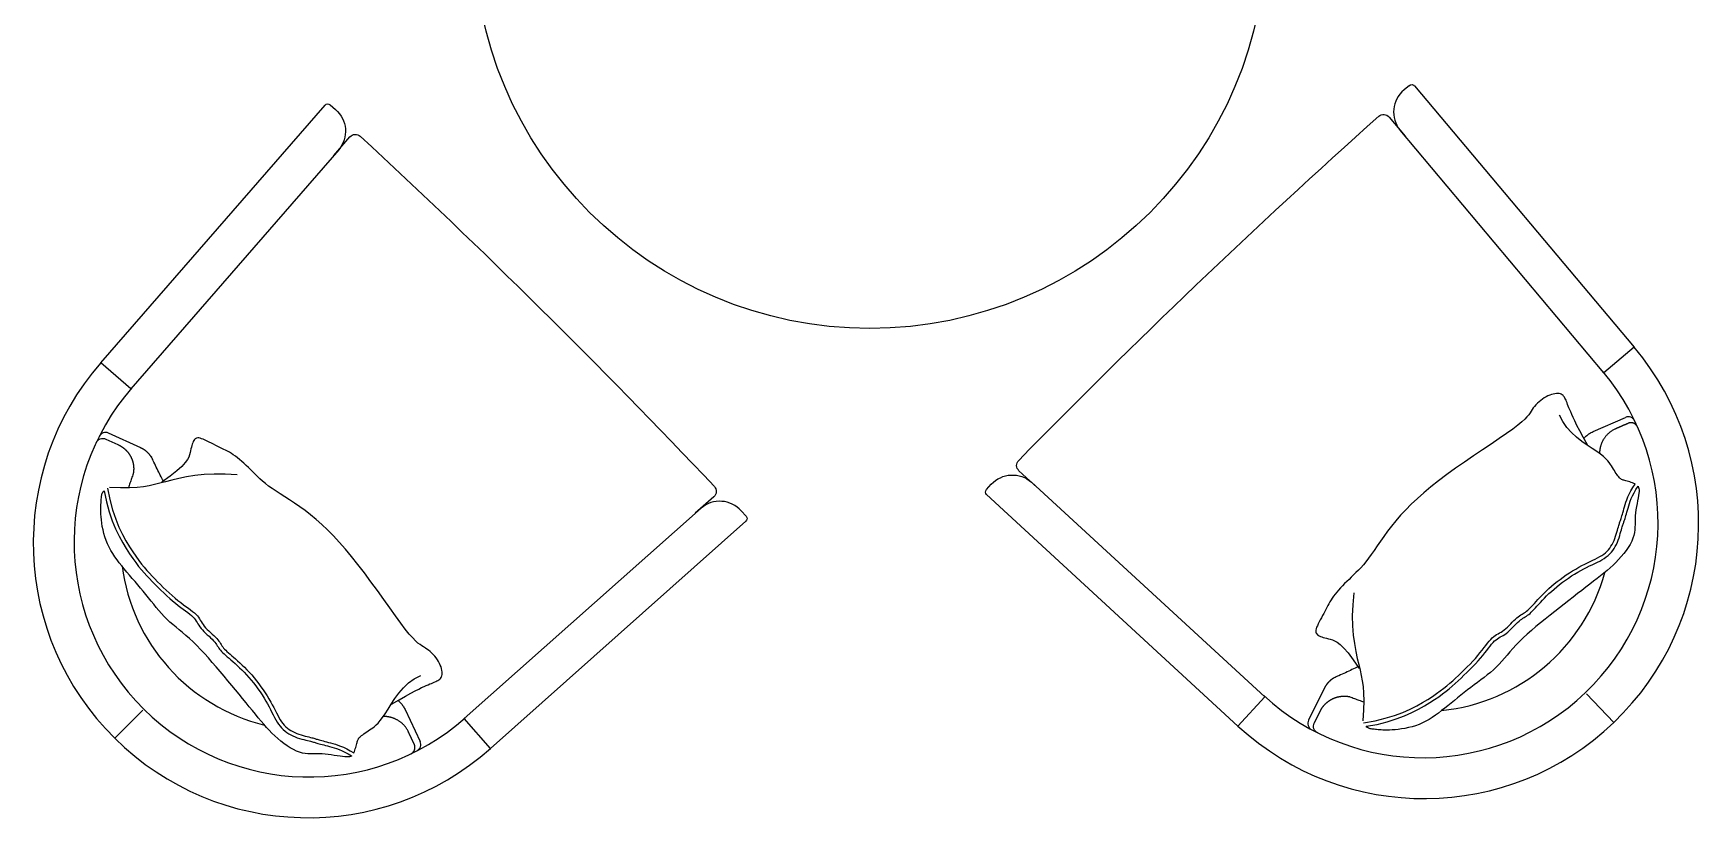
# Model space of a CAD drawing. Header units: millimetres. Extents: x -18512 to 101824, y -95768 to 52898.
# Drawn here: x -10840 to -8968, y 278 to 1160 of the extents above; entities that cross this region are included whole.
import ezdxf

# ---------------------------------------------------------------- set-up
doc = ezdxf.new("R2010")
doc.units = ezdxf.units.MM
doc.header["$LTSCALE"] = 25
doc.layers.add('1547 I-StB-p-00-GA$0$WD-FURNITURE', color=1, linetype='Continuous')

msp = doc.modelspace()

# ---------------------------------------------------------------- linework, layer by layer
at = {"layer": '1547 I-StB-p-00-GA$0$WD-FURNITURE', "linetype": 'Continuous'}
msp.add_line((-10496.5, 1029.1), (-10496.4, 1029.1), dxfattribs=at)
at = {"layer": '1547 I-StB-p-00-GA$0$WD-FURNITURE'}
for p, q in [((-9086.8, 712.4), (-9050.4, 728.4)), ((-10718.8, 694.1), (-10754.9, 710.7)), ((-9388.9, 423.8), (-9406.5, 388.2)), ((-9094.2, 417.7), (-9063.4, 385.5)), ((-10716.6, 399.4), (-10748, 367.7)), ((-10421.8, 400.2), (-10404.8, 364.3))]:
    msp.add_line(p, q, dxfattribs=at)
for points in [[(-9293.1, 1101.6), (-9293.1, 1101.6), (-9299.2, 1096.5, 0.407734), (-9303.7, 1051.3)], [(-9293.1, 1101.6, -0.414214), (-9287.4, 1101.1), (-9040.4, 807.2)], [(-10763.8, 789.8), (-10511.7, 1079.4, -0.414214), (-10506, 1079.8)], [(-10506, 1079.8), (-10506, 1079.8), (-10499.9, 1074.5, -0.407734), (-10496.3, 1029.3)], [(-9711.3, 649.6), (-9731.9, 668.5, -0.423323), (-9732.2, 680.1, -0.016951), (-9327.5, 1066.9, -0.423327), (-9315.9, 1066), (-9298, 1044.6)], [(-9717.8, 655.6), (-9455.6, 414.3), (-9485.8, 381.5, 0.93783), (-9040.4, 807.2), (-9074.5, 778.5), (-9303.7, 1051.3)], [(-10502, 1022.7), (-10483.7, 1043.8, -0.423323), (-10472.1, 1044.4, -0.016951), (-10074.2, 650.7, -0.423327), (-10074.8, 639.1), (-10095.7, 620.6)], [(-10496.3, 1029.3), (-10730.1, 760.5), (-10763.8, 789.8, 0.93783), (-10325.8, 356.4), (-10355.4, 389.8), (-10089.1, 626.4)], [(-10768.9, 699.9, -0.422618), (-10758.1, 704.1), (-10744.7, 698), (-10743.8, 697.6)], [(-9768.5, 647.3), (-9768.5, 647.3), (-9763, 653.2, -0.407734), (-9717.8, 655.6)], [(-9485.8, 381.5), (-9768.2, 641.6, -0.414214), (-9768.5, 647.3)], [(-10038.5, 617.3), (-10038.5, 617.3), (-10043.9, 623.3, 0.407734), (-10089.1, 626.4)], [(-10038.5, 617.3, -0.414214), (-10038.9, 611.6), (-10325.8, 356.4)], [(-9396.1, 373.8, -0.422618), (-9400, 384.8), (-9393.5, 398), (-9393.1, 398.8)]]:
    msp.add_lwpolyline(points, format="xyb", dxfattribs=at)
for points in [[(-9093, 697.5), (-9097.7, 706.2), (-9101.6, 713.4), (-9104.8, 719.4), (-9107.3, 724.4), (-9109.2, 728.4), (-9110.7, 731.7), (-9111.9, 734.5), (-9112.9, 736.9), (-9113.8, 739.1), (-9114.6, 741.1), (-9115.3, 742.9), (-9115.9, 744.7), (-9116.5, 746.2), (-9117.1, 747.7), (-9117.7, 749), (-9118.4, 750.2), (-9119, 751.3), (-9119.8, 752.3), (-9120.5, 753.2), (-9121.4, 753.9), (-9122.4, 754.5), (-9123.5, 755), (-9124.8, 755.3), (-9126.2, 755.4), (-9127.8, 755.3), (-9129.6, 755.1), (-9131.4, 754.7), (-9133.4, 754.1), (-9135.4, 753.4), (-9137.4, 752.5), (-9139.5, 751.5), (-9141.6, 750.3), (-9143.6, 748.9), (-9145.5, 747.5), (-9147.4, 745.9), (-9149.2, 744.3), (-9150.9, 742.5), (-9152.4, 740.8), (-9153.9, 739), (-9155.2, 737.2), (-9156.4, 735.4), (-9157.6, 733.5), (-9159.1, 731.4), (-9161, 729.1), (-9163.5, 726.4), (-9166.9, 723.3), (-9171.3, 719.6), (-9176.9, 715.3), (-9183.9, 710.3), (-9192.1, 704.7), (-9201.2, 698.5), (-9210.9, 692), (-9221.1, 685.2), (-9231.3, 678.2), (-9241.5, 671.2), (-9251.2, 664.1), (-9260.3, 657.2), (-9268.9, 650.5), (-9276.8, 643.8), (-9284.1, 637.3), (-9291, 630.9), (-9297.2, 624.6), (-9303, 618.4), (-9308.4, 612.3), (-9313.3, 606.3), (-9317.8, 600.4), (-9322, 594.7), (-9325.8, 589.2), (-9329.4, 583.9), (-9332.8, 579), (-9336, 574.3), (-9339, 570.1), (-9342, 566.2), (-9344.9, 562.7), (-9347.8, 559.5), (-9350.5, 556.6), (-9353.2, 553.9), (-9355.9, 551.3), (-9358.5, 548.8), (-9361, 546.4), (-9363.5, 544), (-9366, 541.6), (-9368.3, 539.1), (-9370.6, 536.8), (-9372.8, 534.4), (-9374.8, 532.1), (-9376.7, 529.8), (-9378.4, 527.6), (-9379.9, 525.4), (-9381.2, 523.2), (-9382.5, 521.1), (-9383.6, 519), (-9384.7, 516.9), (-9385.8, 514.8), (-9386.9, 512.6), (-9388.1, 510.3), (-9389.3, 508), (-9390.7, 505.6), (-9392, 503.2), (-9393.3, 500.9), (-9394.5, 498.6), (-9395.7, 496.4), (-9396.6, 494.3), (-9397.4, 492.5), (-9397.9, 490.8), (-9398.3, 489.3), (-9398.4, 488), (-9398.2, 486.9), (-9397.9, 485.9), (-9397.3, 485), (-9396.6, 484.2), (-9395.6, 483.5), (-9394.4, 482.9), (-9393.1, 482.3), (-9391.6, 481.7), (-9389.9, 481.2), (-9388.1, 480.7), (-9386.2, 480.1), (-9384.1, 479.6), (-9382, 479.1), (-9379.7, 478.4), (-9377.2, 477.4), (-9374.3, 475.8), (-9371, 473.1), (-9366.9, 469.2), (-9362.1, 463.6), (-9356.4, 456.1), (-9349.6, 446.3)], [(-9344.6, 385), (-9331.7, 387.3), (-9320.2, 390.2), (-9309.8, 393.3), (-9300.5, 396.8), (-9292.2, 400.5), (-9284.8, 404.2), (-9278.3, 407.9), (-9272.4, 411.4), (-9267.2, 414.8), (-9262.6, 418), (-9258.4, 421), (-9254.6, 423.9), (-9251.1, 426.8), (-9247.7, 429.6), (-9244.5, 432.5), (-9241.3, 435.4), (-9238, 438.4), (-9234.7, 441.5), (-9231.5, 444.7), (-9228.2, 447.9), (-9225, 451.2), (-9222, 454.4), (-9219, 457.6), (-9216.3, 460.7), (-9213.8, 463.8), (-9211.4, 466.7), (-9209.3, 469.6), (-9207.2, 472.2), (-9205.3, 474.7), (-9203.5, 476.9), (-9201.8, 478.9), (-9200.1, 480.6), (-9198.4, 482.1), (-9196.8, 483.3), (-9195.1, 484.3), (-9193.5, 485.3), (-9191.8, 486.2), (-9190.1, 487.1), (-9188.4, 488.2), (-9186.6, 489.5), (-9184.8, 491), (-9183, 492.7), (-9181.1, 494.5), (-9179.3, 496.3), (-9177.5, 498.2), (-9175.7, 500), (-9174, 501.7), (-9172.4, 503.2), (-9170.8, 504.4), (-9169.4, 505.5), (-9168, 506.4), (-9166.6, 507.2), (-9165.3, 508), (-9164, 508.7), (-9162.8, 509.6), (-9161.5, 510.5), (-9160.2, 511.6), (-9158.8, 512.9), (-9157.4, 514.3), (-9155.9, 515.8), (-9154.3, 517.5), (-9152.6, 519.4), (-9150.8, 521.4), (-9148.8, 523.6), (-9146.6, 525.9), (-9144.3, 528.3), (-9141.8, 530.8), (-9139.1, 533.4), (-9136.3, 536), (-9133.3, 538.6), (-9130.3, 541.3), (-9127.1, 543.9), (-9123.7, 546.4), (-9120.3, 548.9), (-9116.8, 551.4), (-9113.3, 553.7), (-9109.7, 555.9), (-9106.2, 558), (-9102.7, 560), (-9099.4, 561.8), (-9096.1, 563.5), (-9092.9, 565), (-9089.9, 566.5), (-9087, 567.9), (-9084.2, 569.2), (-9081.6, 570.5), (-9079.2, 571.9), (-9076.9, 573.3), (-9074.8, 574.8), (-9072.8, 576.3), (-9071, 578), (-9069.4, 579.7), (-9067.9, 581.5), (-9066.6, 583.5), (-9065.3, 585.6), (-9064.2, 587.7), (-9063.1, 590.1), (-9062.2, 592.4), (-9061.4, 594.8), (-9060.6, 597.2), (-9060, 599.5), (-9059.4, 601.7), (-9058.8, 603.6), (-9058.3, 605.4), (-9057.9, 606.8), (-9057.5, 608.1), (-9057.2, 609.1), (-9056.9, 610.1), (-9056.6, 610.9), (-9056.3, 611.8), (-9055.9, 612.7), (-9055.6, 613.7), (-9055.2, 614.9), (-9054.8, 616.3), (-9054.3, 617.8), (-9053.8, 619.5), (-9053.3, 621.3), (-9052.7, 623.3), (-9052.1, 625.5), (-9051.4, 627.9), (-9050.7, 630.4), (-9049.8, 633), (-9048.8, 635.9), (-9047.6, 639), (-9046.1, 642.3), (-9044.3, 645.8), (-9042.1, 649.5), (-9039.5, 653.5), (-9039.7, 653.6), (-9041.1, 654.3), (-9042.6, 654.8), (-9044.1, 655.4), (-9045.6, 655.9), (-9047.1, 656.3), (-9048.5, 656.8), (-9049.9, 657.1), (-9051, 657.4), (-9052.1, 657.7), (-9053, 658), (-9053.8, 658.3), (-9054.6, 658.7), (-9055.4, 659.2), (-9056.2, 659.8), (-9057, 660.6), (-9057.9, 661.6), (-9058.8, 662.7), (-9059.8, 664), (-9060.8, 665.5), (-9061.8, 667), (-9062.8, 668.6), (-9063.9, 670.3), (-9064.9, 672.1), (-9065.9, 673.8), (-9067.1, 675.6), (-9068.5, 677.6), (-9070.2, 679.6), (-9072.3, 681.9), (-9075, 684.3), (-9078.4, 687.1), (-9082.6, 690.1), (-9087.6, 693.4), (-9093.2, 697.2), (-9099.2, 701.4), (-9105.2, 706.1), (-9111, 711.3), (-9116.3, 717.2), (-9120.8, 723.8), (-9124.3, 731.1)], [(-10436.9, 405.9), (-10428.4, 410.9), (-10421.2, 415), (-10415.3, 418.3), (-10410.5, 421), (-10406.5, 423.1), (-10403.2, 424.7), (-10400.5, 426), (-10398.1, 427), (-10396, 427.9), (-10394, 428.8), (-10392.1, 429.5), (-10390.4, 430.2), (-10388.9, 430.9), (-10387.4, 431.5), (-10386.1, 432.2), (-10384.9, 432.8), (-10383.9, 433.5), (-10382.9, 434.3), (-10382, 435.1), (-10381.3, 436), (-10380.8, 437), (-10380.3, 438.1), (-10380.1, 439.4), (-10380, 440.8), (-10380.1, 442.4), (-10380.4, 444.1), (-10380.8, 446), (-10381.4, 447.9), (-10382.2, 449.9), (-10383.2, 451.9), (-10384.3, 454), (-10385.5, 456), (-10386.9, 458), (-10388.4, 459.9), (-10390, 461.7), (-10391.7, 463.4), (-10393.5, 465.1), (-10395.3, 466.6), (-10397.2, 468), (-10399, 469.2), (-10400.9, 470.4), (-10402.8, 471.5), (-10404.9, 473), (-10407.3, 474.8), (-10410, 477.3), (-10413.2, 480.5), (-10417, 484.9), (-10421.5, 490.4), (-10426.7, 497.2), (-10432.5, 505.3), (-10438.9, 514.2), (-10445.7, 523.7), (-10452.8, 533.7), (-10460.1, 543.7), (-10467.4, 553.7), (-10474.7, 563.2), (-10481.8, 572.1), (-10488.8, 580.5), (-10495.7, 588.2), (-10502.4, 595.4), (-10509, 602), (-10515.5, 608.1), (-10521.8, 613.7), (-10528.1, 618.9), (-10534.2, 623.6), (-10540.2, 628), (-10546.1, 632), (-10551.7, 635.7), (-10557, 639.1), (-10562.1, 642.4), (-10566.8, 645.4), (-10571.2, 648.4), (-10575.1, 651.3), (-10578.7, 654.1), (-10582, 656.8), (-10585, 659.5), (-10587.8, 662.1), (-10590.4, 664.7), (-10593, 667.2), (-10595.5, 669.7), (-10597.9, 672.1), (-10600.4, 674.5), (-10602.9, 676.8), (-10605.3, 679), (-10607.8, 681.1), (-10610.1, 683.1), (-10612.5, 684.9), (-10614.8, 686.5), (-10617, 688), (-10619.1, 689.3), (-10621.3, 690.4), (-10623.4, 691.5), (-10625.6, 692.5), (-10627.7, 693.6), (-10630, 694.6), (-10632.3, 695.7), (-10634.6, 696.9), (-10637, 698.2), (-10639.5, 699.4), (-10641.9, 700.7), (-10644.2, 701.8), (-10646.4, 702.9), (-10648.5, 703.8), (-10650.4, 704.5), (-10652.1, 705), (-10653.5, 705.3), (-10654.8, 705.4), (-10656, 705.2), (-10657, 704.8), (-10657.8, 704.3), (-10658.6, 703.5), (-10659.3, 702.5), (-10659.9, 701.3), (-10660.4, 700), (-10661, 698.4), (-10661.4, 696.8), (-10661.9, 694.9), (-10662.4, 693), (-10662.8, 690.9), (-10663.3, 688.8), (-10663.9, 686.5), (-10664.8, 683.9), (-10666.4, 681), (-10669, 677.6), (-10672.8, 673.4), (-10678.2, 668.5), (-10685.6, 662.5), (-10695.2, 655.5)], [(-10610.5, 663.8), (-10623.8, 664.7), (-10636.2, 664.8), (-10647.5, 664.2), (-10658, 663.1), (-10667.5, 661.6), (-10676.2, 659.9), (-10684, 658), (-10691, 656.1), (-10697.3, 654.4), (-10703.2, 652.9), (-10709.2, 651.6), (-10715.6, 650.5), (-10722.9, 649.8), (-10731.5, 649.4), (-10741.7, 649.3), (-10754.1, 649.7)], [(-10756.3, 648.8), (-10753.6, 636), (-10750.5, 624.5), (-10747, 614.2), (-10743.3, 605), (-10739.4, 596.8), (-10735.5, 589.6), (-10731.6, 583.1), (-10727.9, 577.4), (-10724.4, 572.3), (-10721.1, 567.7), (-10717.9, 563.6), (-10714.9, 559.9), (-10712, 556.4), (-10709, 553.2), (-10706.1, 550), (-10703.1, 546.9), (-10699.9, 543.7), (-10696.7, 540.5), (-10693.5, 537.3), (-10690.2, 534.2), (-10686.8, 531.1), (-10683.5, 528.1), (-10680.2, 525.3), (-10677, 522.6), (-10673.9, 520.2), (-10670.9, 517.9), (-10668, 515.8), (-10665.3, 513.9), (-10662.8, 512.1), (-10660.5, 510.3), (-10658.5, 508.6), (-10656.7, 507), (-10655.2, 505.4), (-10654, 503.8), (-10652.9, 502.1), (-10651.9, 500.5), (-10650.9, 498.9), (-10649.9, 497.2), (-10648.8, 495.5), (-10647.5, 493.8), (-10645.9, 492), (-10644.2, 490.2), (-10642.3, 488.4), (-10640.4, 486.6), (-10638.5, 484.9), (-10636.7, 483.1), (-10634.9, 481.5), (-10633.4, 479.9), (-10632.1, 478.4), (-10631, 477), (-10630.1, 475.6), (-10629.2, 474.3), (-10628.4, 473), (-10627.6, 471.7), (-10626.7, 470.5), (-10625.8, 469.2), (-10624.6, 467.9), (-10623.3, 466.6), (-10621.9, 465.3), (-10620.3, 463.8), (-10618.5, 462.3), (-10616.6, 460.6), (-10614.5, 458.8), (-10612.3, 456.9), (-10610, 454.8), (-10607.5, 452.5), (-10604.9, 450.1), (-10602.3, 447.5), (-10599.6, 444.8), (-10596.9, 441.9), (-10594.1, 438.9), (-10591.4, 435.7), (-10588.8, 432.5), (-10586.2, 429.1), (-10583.7, 425.7), (-10581.3, 422.2), (-10578.9, 418.7), (-10576.7, 415.3), (-10574.7, 411.9), (-10572.7, 408.5), (-10571, 405.3), (-10569.3, 402.2), (-10567.8, 399.2), (-10566.3, 396.3), (-10564.9, 393.6), (-10563.5, 391.1), (-10562.1, 388.6), (-10560.6, 386.4), (-10559.1, 384.3), (-10557.5, 382.4), (-10555.8, 380.7), (-10554, 379.1), (-10552.1, 377.7), (-10550.2, 376.4), (-10548, 375.2), (-10545.8, 374.1), (-10543.5, 373.1), (-10541.1, 372.3), (-10538.7, 371.5), (-10536.3, 370.8), (-10533.9, 370.2), (-10531.8, 369.7), (-10529.8, 369.2), (-10528, 368.8), (-10526.6, 368.4), (-10525.3, 368.1), (-10524.3, 367.7), (-10523.3, 367.4), (-10522.4, 367.1), (-10521.6, 366.9), (-10520.6, 366.6), (-10519.6, 366.2), (-10518.4, 365.9), (-10517, 365.5), (-10515.5, 365.1), (-10513.8, 364.7), (-10511.9, 364.2), (-10509.9, 363.6), (-10507.7, 363.1), (-10505.4, 362.5), (-10502.8, 361.8), (-10500.1, 361), (-10497.3, 360.1), (-10494.2, 359), (-10490.8, 357.6), (-10487.3, 355.9), (-10483.5, 353.8), (-10479.4, 351.3), (-10479.3, 351.5), (-10478.7, 352.9), (-10478.2, 354.4), (-10477.7, 355.9), (-10477.2, 357.4), (-10476.8, 359), (-10476.4, 360.4), (-10476.1, 361.7), (-10475.8, 362.9), (-10475.6, 363.9), (-10475.3, 364.9), (-10475, 365.7), (-10474.6, 366.5), (-10474.2, 367.3), (-10473.6, 368.1), (-10472.8, 369), (-10471.8, 369.9), (-10470.7, 370.8), (-10469.4, 371.8), (-10468, 372.9), (-10466.5, 373.9), (-10464.9, 375), (-10463.3, 376.1), (-10461.6, 377.2), (-10459.8, 378.3), (-10458, 379.5), (-10456.2, 380.9), (-10454.1, 382.7), (-10452, 384.9), (-10449.6, 387.7), (-10447, 391.1), (-10444.1, 395.4), (-10440.8, 400.5), (-10437.3, 406.2), (-10433.2, 412.3), (-10428.7, 418.5), (-10423.6, 424.4), (-10417.8, 429.9), (-10411.4, 434.5), (-10404.2, 438.2)], [(-9355.6, 531.2), (-9356.8, 517.9), (-9357.3, 505.5), (-9357, 494.2), (-9356.2, 483.7), (-9355, 474.1), (-9353.4, 465.4), (-9351.8, 457.5), (-9350.1, 450.5), (-9348.6, 444.2), (-9347.2, 438.2), (-9346.1, 432.2), (-9345.2, 425.8), (-9344.7, 418.4), (-9344.5, 409.9), (-9344.8, 399.6), (-9345.5, 387.2)]]:
    msp.add_lwpolyline(points, dxfattribs=at)
for points in [[(-10760.1, 646), (-10757.4, 633.6), (-10754.3, 622.4), (-10750.8, 612.2), (-10747.1, 603.1), (-10743.1, 594.9), (-10739.1, 587.5), (-10735.2, 580.9), (-10731.4, 575.1), (-10727.8, 569.8), (-10724.4, 565.2), (-10721.2, 561), (-10718.1, 557.2), (-10715.1, 553.7), (-10712.1, 550.4), (-10709.1, 547.2), (-10706.1, 544), (-10702.9, 540.8), (-10699.6, 537.5), (-10696.3, 534.3), (-10693, 531.1), (-10689.6, 527.9), (-10686.3, 524.9), (-10683, 522.1), (-10679.9, 519.5), (-10676.8, 517), (-10673.8, 514.8), (-10671, 512.8), (-10668.4, 510.9), (-10666, 509.1), (-10663.8, 507.4), (-10661.8, 505.8), (-10660.2, 504.2), (-10658.7, 502.7), (-10657.5, 501.1), (-10656.5, 499.5), (-10655.5, 497.9), (-10654.6, 496.3), (-10653.6, 494.7), (-10652.4, 493), (-10651.1, 491.3), (-10649.6, 489.5), (-10647.9, 487.7), (-10646, 485.9), (-10644.1, 484.2), (-10642.1, 482.4), (-10640.3, 480.7), (-10638.5, 479), (-10637, 477.4), (-10635.7, 475.9), (-10634.6, 474.4), (-10633.6, 473.1), (-10632.8, 471.7), (-10631.9, 470.4), (-10631.1, 469.2), (-10630.2, 467.9), (-10629.2, 466.6), (-10628, 465.3), (-10626.6, 463.9), (-10625.1, 462.5), (-10623.4, 461), (-10621.6, 459.4), (-10619.6, 457.7), (-10617.5, 455.8), (-10615.3, 453.9), (-10612.9, 451.8), (-10610.5, 449.5), (-10607.9, 447.1), (-10605.3, 444.6), (-10602.6, 441.9), (-10600, 439.1), (-10597.3, 436.1), (-10594.7, 433.1), (-10592.1, 429.9), (-10589.5, 426.6), (-10587.1, 423.2), (-10584.7, 419.8), (-10582.4, 416.4), (-10580.3, 413), (-10578.2, 409.6), (-10576.3, 406.3), (-10574.6, 403.1), (-10572.9, 400), (-10571.4, 396.9), (-10569.9, 394), (-10568.4, 391.2), (-10567, 388.6), (-10565.4, 386), (-10563.9, 383.7), (-10562.2, 381.5), (-10560.5, 379.5), (-10558.6, 377.6), (-10556.7, 375.9), (-10554.6, 374.3), (-10552.5, 372.9), (-10550.2, 371.6), (-10547.9, 370.4), (-10545.4, 369.4), (-10542.9, 368.4), (-10540.4, 367.6), (-10537.9, 366.9), (-10535.5, 366.3), (-10533.3, 365.7), (-10531.3, 365.2), (-10529.5, 364.8), (-10528, 364.4), (-10526.8, 364.1), (-10525.7, 363.8), (-10524.7, 363.5), (-10523.8, 363.2), (-10523, 362.9), (-10522, 362.6), (-10521, 362.3), (-10519.8, 361.9), (-10518.4, 361.5), (-10516.8, 361.1), (-10515.1, 360.6), (-10513.2, 360.2), (-10511.2, 359.6), (-10509, 359.1), (-10506.7, 358.5), (-10504.2, 357.8), (-10501.6, 357.1), (-10498.8, 356.2), (-10495.8, 355.1), (-10492.6, 353.8), (-10489.3, 352.2), (-10485.7, 350.2), (-10481.9, 347.9), (-10482.1, 347.7), (-10483.1, 347.2), (-10484.3, 346.8), (-10485.7, 346.7), (-10487.5, 346.7), (-10489.6, 346.8), (-10492.1, 347.1), (-10494.9, 347.5), (-10498, 348), (-10501.3, 348.5), (-10504.7, 349), (-10508.2, 349.5), (-10511.7, 349.8), (-10515.1, 350.1), (-10518.4, 350.1), (-10521.6, 350.1), (-10524.7, 350.1), (-10527.8, 350.1), (-10530.9, 350.2), (-10534, 350.5), (-10537.2, 351.1), (-10540.5, 352), (-10543.8, 353.3), (-10547.3, 355), (-10550.8, 357), (-10554.4, 359.3), (-10557.9, 361.8), (-10561.4, 364.5), (-10564.8, 367.4), (-10568.2, 370.4), (-10571.4, 373.5), (-10574.5, 376.7), (-10577.5, 380), (-10580.6, 383.5), (-10583.6, 387.1), (-10586.7, 390.8), (-10590, 394.8), (-10593.3, 398.9), (-10596.8, 403.2), (-10600.5, 407.7), (-10604.4, 412.4), (-10608.3, 417.2), (-10612.4, 422.2), (-10616.6, 427.2), (-10620.9, 432.4), (-10625.2, 437.5), (-10629.5, 442.8), (-10634, 448), (-10638.4, 453.1), (-10642.8, 458.1), (-10647.1, 463), (-10651.5, 467.7), (-10655.7, 472.1), (-10659.9, 476.2), (-10664, 479.9), (-10668, 483.4), (-10671.8, 486.6), (-10675.6, 489.7), (-10679.2, 492.6), (-10682.7, 495.5), (-10686.1, 498.4), (-10689.4, 501.5), (-10692.5, 504.6), (-10695.5, 507.9), (-10698.5, 511.3), (-10701.4, 514.8), (-10704.3, 518.4), (-10707.1, 522), (-10710, 525.6), (-10713, 529.3), (-10716, 533), (-10719, 536.6), (-10722.1, 540.3), (-10725.2, 543.9), (-10728.3, 547.5), (-10731.3, 551), (-10734.3, 554.6), (-10737.3, 558.1), (-10740.1, 561.5), (-10742.9, 565), (-10745.5, 568.4), (-10748, 571.8), (-10750.3, 575.3), (-10752.5, 578.9), (-10754.5, 582.6), (-10756.2, 586.3), (-10757.8, 590.2), (-10759.1, 594.2), (-10760.2, 598.1), (-10761.2, 602.1), (-10762, 605.9), (-10762.6, 609.7), (-10763, 613.2), (-10763.4, 616.5), (-10763.6, 619.5), (-10763.7, 622.2), (-10763.7, 624.7), (-10763.7, 626.9), (-10763.6, 628.9), (-10763.5, 630.7), (-10763.4, 632.4), (-10763.3, 633.9), (-10763.3, 635.3), (-10763.2, 636.6), (-10763.1, 637.9), (-10763.1, 639), (-10762.9, 640.1), (-10762.7, 641.1), (-10762.4, 642.1), (-10762, 643.1), (-10761.5, 644.1), (-10760.9, 645)], [(-9341.9, 381.2), (-9329.5, 383.4), (-9318.2, 386.2), (-9307.9, 389.5), (-9298.7, 393), (-9290.3, 396.7), (-9282.9, 400.5), (-9276.2, 404.2), (-9270.2, 407.9), (-9264.9, 411.3), (-9260.2, 414.5), (-9255.9, 417.6), (-9252, 420.6), (-9248.4, 423.5), (-9245, 426.4), (-9241.7, 429.3), (-9238.5, 432.3), (-9235.1, 435.4), (-9231.8, 438.6), (-9228.5, 441.8), (-9225.2, 445), (-9222, 448.3), (-9218.9, 451.5), (-9215.9, 454.7), (-9213.2, 457.8), (-9210.7, 460.8), (-9208.4, 463.7), (-9206.3, 466.5), (-9204.3, 469), (-9202.5, 471.4), (-9200.7, 473.5), (-9199.1, 475.4), (-9197.4, 477.1), (-9195.8, 478.5), (-9194.2, 479.6), (-9192.6, 480.6), (-9191, 481.6), (-9189.4, 482.5), (-9187.7, 483.4), (-9186, 484.5), (-9184.3, 485.7), (-9182.5, 487.2), (-9180.6, 488.9), (-9178.8, 490.7), (-9176.9, 492.6), (-9175.1, 494.5), (-9173.3, 496.3), (-9171.6, 498), (-9169.9, 499.5), (-9168.4, 500.8), (-9166.9, 501.8), (-9165.5, 502.7), (-9164.2, 503.6), (-9162.9, 504.3), (-9161.6, 505.1), (-9160.3, 506), (-9159, 507), (-9157.6, 508.1), (-9156.2, 509.5), (-9154.7, 510.9), (-9153.2, 512.6), (-9151.5, 514.4), (-9149.8, 516.3), (-9147.9, 518.3), (-9145.9, 520.5), (-9143.7, 522.8), (-9141.3, 525.2), (-9138.9, 527.7), (-9136.3, 530.3), (-9133.5, 532.9), (-9130.6, 535.4), (-9127.6, 538), (-9124.5, 540.6), (-9121.2, 543.1), (-9117.8, 545.5), (-9114.4, 547.9), (-9111, 550.2), (-9107.5, 552.3), (-9104, 554.4), (-9100.6, 556.3), (-9097.2, 558.1), (-9094, 559.8), (-9090.8, 561.4), (-9087.7, 562.8), (-9084.7, 564.2), (-9081.9, 565.6), (-9079.2, 567), (-9076.7, 568.5), (-9074.3, 570), (-9072, 571.6), (-9069.9, 573.3), (-9068, 575.1), (-9066.2, 576.9), (-9064.6, 578.9), (-9063.1, 581.1), (-9061.8, 583.3), (-9060.5, 585.6), (-9059.4, 588), (-9058.4, 590.5), (-9057.5, 593), (-9056.8, 595.5), (-9056.1, 597.8), (-9055.4, 600), (-9054.9, 602), (-9054.4, 603.8), (-9054, 605.3), (-9053.6, 606.5), (-9053.3, 607.6), (-9052.9, 608.5), (-9052.6, 609.4), (-9052.3, 610.3), (-9052, 611.2), (-9051.6, 612.3), (-9051.2, 613.5), (-9050.8, 614.9), (-9050.4, 616.4), (-9049.9, 618.1), (-9049.3, 620), (-9048.7, 622), (-9048.1, 624.2), (-9047.4, 626.5), (-9046.7, 628.9), (-9045.9, 631.5), (-9044.9, 634.3), (-9043.8, 637.2), (-9042.4, 640.4), (-9040.7, 643.7), (-9038.6, 647.2), (-9036.2, 651), (-9036, 650.7), (-9035.5, 649.7), (-9035.2, 648.5), (-9035.1, 647), (-9035.1, 645.3), (-9035.3, 643.2), (-9035.7, 640.7), (-9036.2, 637.9), (-9036.7, 634.8), (-9037.3, 631.5), (-9037.9, 628.2), (-9038.5, 624.7), (-9039, 621.2), (-9039.3, 617.8), (-9039.5, 614.5), (-9039.5, 611.3), (-9039.6, 608.2), (-9039.7, 605.1), (-9039.9, 602), (-9040.3, 598.9), (-9040.9, 595.7), (-9041.9, 592.5), (-9043.3, 589.2), (-9045.1, 585.7), (-9047.2, 582.3), (-9049.6, 578.8), (-9052.2, 575.3), (-9055, 571.9), (-9058, 568.6), (-9061.1, 565.3), (-9064.3, 562.2), (-9067.6, 559.2), (-9071, 556.2), (-9074.5, 553.3), (-9078.2, 550.3), (-9082, 547.3), (-9086.1, 544.2), (-9090.3, 541), (-9094.7, 537.6), (-9099.3, 534), (-9104.1, 530.3), (-9109, 526.5), (-9114.1, 522.5), (-9119.2, 518.5), (-9124.5, 514.4), (-9129.8, 510.2), (-9135.1, 506), (-9140.5, 501.7), (-9145.7, 497.5), (-9150.9, 493.2), (-9155.9, 489), (-9160.7, 484.8), (-9165.2, 480.6), (-9169.4, 476.6), (-9173.2, 472.6), (-9176.8, 468.7), (-9180.1, 464.9), (-9183.3, 461.3), (-9186.3, 457.7), (-9189.4, 454.3), (-9192.4, 451), (-9195.5, 447.8), (-9198.7, 444.8), (-9202.1, 441.8), (-9205.6, 439), (-9209.2, 436.2), (-9212.8, 433.4), (-9216.5, 430.6), (-9220.2, 427.8), (-9224, 425), (-9227.7, 422.1), (-9231.5, 419.2), (-9235.2, 416.2), (-9238.9, 413.2), (-9242.6, 410.2), (-9246.2, 407.3), (-9249.8, 404.4), (-9253.4, 401.5), (-9256.9, 398.8), (-9260.4, 396.1), (-9263.9, 393.6), (-9267.5, 391.2), (-9271, 388.9), (-9274.7, 386.9), (-9278.4, 385), (-9282.2, 383.4), (-9286.1, 381.9), (-9290.1, 380.7), (-9294.1, 379.7), (-9298.1, 378.8), (-9302, 378.2), (-9305.7, 377.7), (-9309.2, 377.3), (-9312.5, 377.1), (-9315.5, 376.9), (-9318.2, 376.9), (-9320.7, 376.9), (-9322.9, 377), (-9324.9, 377.1), (-9326.8, 377.3), (-9328.4, 377.4), (-9330, 377.6), (-9331.4, 377.7), (-9332.7, 377.8), (-9333.9, 377.9), (-9335, 378), (-9336.1, 378.2), (-9337.1, 378.4), (-9338.1, 378.7), (-9339.1, 379.1), (-9340.1, 379.7), (-9341, 380.4)]]:
    msp.add_lwpolyline(points, close=True, dxfattribs=at)
msp.add_circle((-9899.5, 1273.7), 445.3, dxfattribs=at)
for centre, radius, start, end in [((-9277.8, 610), 264.1, 227.3789, 40.0351), ((-10529.6, 588.3), 264.1, 138.9779, 311.6341), ((-10758.3, 703.4), 8.11, 65.2932, 155.3622), ((-10758.3, 703.4), 8.11, 65.3029, 155.3734), ((-9047.2, 721), 8.11, 23.6444, 113.7135), ((-9047.2, 721), 8.11, 23.6333, 113.7038), ((-10529.5, 588.5), 212, 187.3056, 256.3014), ((-9278, 610), 212, 275.7067, 344.7025), ((-9399.2, 384.6), 8.11, 153.7039, 243.7744), ((-9399.2, 384.6), 8.11, 153.6942, 243.7633), ((-10412.2, 360.8), 8.11, 295.2434, 25.3124), ((-10412.2, 360.8), 8.11, 295.2323, 25.3028)]:
    msp.add_arc(centre, radius, start, end, dxfattribs=at)
for points in [[(-9043.2, 732.2), (-9043.2, 732.2), (-9043.2, 732.2), (-9043.2, 732.2)], [(-10400.9, 357.2), (-10400.9, 357.2), (-10400.9, 357.2), (-10400.9, 357.2)]]:
    msp.add_open_spline(points, degree=3, dxfattribs=at)
for points in [[(-9097, 704.8), (-9096.9, 704.9), (-9096, 706), (-9094, 708), (-9090.6, 710.6), (-9088.1, 711.8), (-9086.8, 712.4)], [(-10429.7, 410.2), (-10429.7, 410.1), (-10428.5, 409.2), (-10426.4, 407.2), (-10423.8, 403.9), (-10422.5, 401.4), (-10421.8, 400.2)]]:
    msp.add_open_spline(points, degree=3, knots=[0.2375995, 0.2375995, 0.2375995, 0.2375995, 0.2471141, 0.499715, 0.7471089, 1, 1, 1, 1], dxfattribs=at)
for points, weights, knots in [([(-9036.6, 717.4), (-9037.4, 719.4), (-9039, 721), (-9041, 721.8), (-9043.1, 722.7), (-9045.3, 722.6), (-9047.3, 721.7), (-9051.8, 719.8), (-9056.3, 717.8), (-9060.8, 715.8), (-9061.1, 715.7), (-9061.4, 715.6), (-9061.7, 715.4), (-9062.6, 715), (-9064.5, 714.1), (-9067.4, 712.2), (-9070.3, 709.7), (-9073.4, 706.4), (-9076, 702.3), (-9077.8, 698.1), (-9078.8, 694.3), (-9079.4, 691), (-9079.4, 688.9), (-9079.4, 687.8)], [1, 0.947412541643, 0.947412541643, 1, 0.947412541643, 0.947412541643, 1, 1, 1, 1, 1, 1, 1, 1, 1, 1, 1, 1, 1, 1, 1, 1, 1, 1], [0, 0, 0, 0, 0.799703, 0.799703, 0.799703, 1.599406, 1.599406, 1.599406, 2.599406, 2.599406, 2.599406, 3.599406, 3.599406, 3.599406, 3.675045, 3.750689, 3.853695, 3.956726, 4.086892, 4.217118, 4.303687, 4.390263, 4.47561, 4.47561, 4.47561, 4.47561]), ([(-10744, 697.7), (-10743.1, 697.2), (-10741.3, 696.3), (-10738.4, 694.3), (-10735.5, 691.8), (-10732.5, 688.4), (-10729.9, 684.3), (-10728.2, 680.1), (-10727.2, 676.2), (-10726.8, 672.9), (-10726.7, 670.1), (-10726.9, 668.1), (-10727, 666.9), (-10727.1, 666.3), (-10727.2, 665.8), (-10727.2, 665.5), (-10727.3, 665.3), (-10727.3, 665.2), (-10727.3, 665.2), (-10727.3, 665.1), (-10727.3, 665.1), (-10727.3, 665.1), (-10727.3, 665.1), (-10727.3, 664.8), (-10729.3, 659.7), (-10731, 654.6), (-10732.6, 649.4)], [1, 1, 1, 1, 1, 1, 1, 1, 1, 1, 1, 1, 1, 1, 1, 1, 1, 1, 1, 1, 1, 1, 1, 1, 0.999508127829, 0.999508127829, 1], [0, 0, 0, 0, 0.075639, 0.151283, 0.254289, 0.35732, 0.487486, 0.617712, 0.704281, 0.790857, 0.879077, 0.929017, 0.950304, 0.970645, 0.982645, 0.989737, 0.99393, 0.99641, 0.997877, 0.998744, 0.999134, 0.999256, 1, 1, 1, 1.076832, 1.076832, 1.076832, 1.076832]), ([(-10693.4, 656.8), (-10698, 665.5), (-10702.3, 674.2), (-10706.4, 683.1), (-10707.2, 684.3), (-10708.8, 686.6), (-10711.7, 689.6), (-10715, 692.2), (-10717.5, 693.5), (-10718.8, 694.1)], [1, 0.999763775839, 0.999763775839, 1, 1, 1, 1, 1, 1, 1], [0, 0, 0, 0, 0.053243, 0.053243, 0.053243, 0.300357, 0.552958, 0.800352, 1.053243, 1.053243, 1.053243, 1.053243]), ([(-9350.9, 448.2), (-9359.7, 443.8), (-9368.6, 439.7), (-9377.6, 435.8), (-9378.7, 435.1), (-9381.1, 433.6), (-9384.2, 430.7), (-9386.9, 427.5), (-9388.2, 425), (-9388.9, 423.8)], [1, 0.999763775839, 0.999763775839, 1, 1, 1, 1, 1, 1, 1], [0, 0, 0, 0, 0.053243, 0.053243, 0.053243, 0.300357, 0.552958, 0.800352, 1.053243, 1.053243, 1.053243, 1.053243]), ([(-9393.1, 398.6), (-9392.7, 399.6), (-9391.7, 401.4), (-9389.6, 404.2), (-9387.1, 407), (-9383.5, 409.9), (-9379.4, 412.4), (-9375.1, 414), (-9371.3, 414.8), (-9367.9, 415.2), (-9365.1, 415.2), (-9363.1, 415), (-9362, 414.8), (-9361.3, 414.7), (-9360.8, 414.6), (-9360.5, 414.6), (-9360.4, 414.5), (-9360.3, 414.5), (-9360.2, 414.5), (-9360.2, 414.5), (-9360.1, 414.5), (-9360.1, 414.5), (-9360.1, 414.5), (-9359.8, 414.4), (-9354.8, 412.3), (-9349.7, 410.4), (-9344.5, 408.7)], [1, 1, 1, 1, 1, 1, 1, 1, 1, 1, 1, 1, 1, 1, 1, 1, 1, 1, 1, 1, 1, 1, 1, 1, 0.999508127829, 0.999508127829, 1], [0, 0, 0, 0, 0.075639, 0.151283, 0.254289, 0.35732, 0.487486, 0.617712, 0.704281, 0.790857, 0.879077, 0.929017, 0.950304, 0.970645, 0.982645, 0.989737, 0.99393, 0.99641, 0.997877, 0.998744, 0.999134, 0.999256, 1, 1, 1, 1.076832, 1.076832, 1.076832, 1.076832]), ([(-10415.5, 350.1), (-10413.5, 351), (-10411.9, 352.6), (-10411.2, 354.7), (-10410.4, 356.8), (-10410.5, 359), (-10411.4, 361), (-10413.5, 365.4), (-10415.6, 369.9), (-10417.7, 374.3), (-10417.8, 374.6), (-10418, 374.9), (-10418.1, 375.2), (-10418.6, 376.1), (-10419.5, 377.9), (-10421.5, 380.8), (-10424.1, 383.7), (-10427.5, 386.6), (-10431.7, 389.1), (-10435.9, 390.8), (-10439.7, 391.7), (-10443, 392.2), (-10445.2, 392.2), (-10446.3, 392.1)], [1, 0.947412541643, 0.947412541643, 1, 0.947412541643, 0.947412541643, 1, 1, 1, 1, 1, 1, 1, 1, 1, 1, 1, 1, 1, 1, 1, 1, 1, 1], [0, 0, 0, 0, 0.799703, 0.799703, 0.799703, 1.599406, 1.599406, 1.599406, 2.599406, 2.599406, 2.599406, 3.599406, 3.599406, 3.599406, 3.675045, 3.750689, 3.853695, 3.956726, 4.086892, 4.217118, 4.303687, 4.390263, 4.47561, 4.47561, 4.47561, 4.47561])]:
    msp.add_rational_spline(points, weights, degree=3, knots=knots, dxfattribs=at)

doc.saveas('drawing.dxf')
